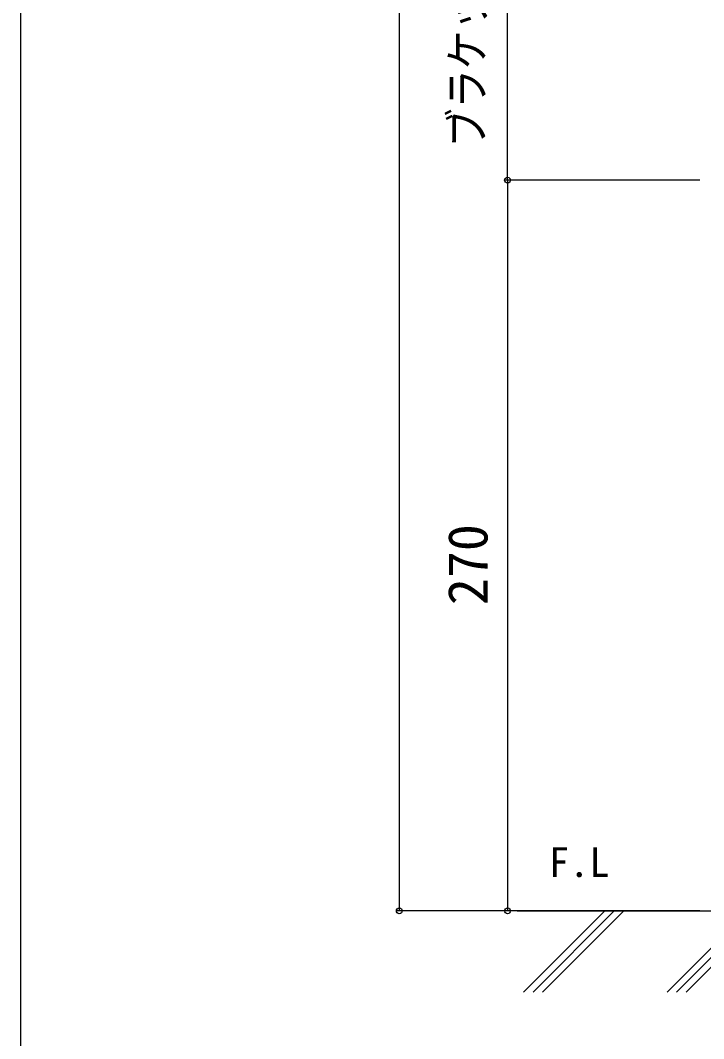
# Model space of a CAD drawing. Units: millimetres, scale not verified. Extents: x -875 to 875, y -1304 to 1298.
# Drawn here: x -875 to -622.5, y -187.6 to 188.6 of the extents above; entities that cross this region are included whole.
import ezdxf
from ezdxf.enums import TextEntityAlignment as Align

# ---------------------------------------------------------------- set-up
doc = ezdxf.new("R2010")
doc.units = ezdxf.units.MM
doc.header["$LTSCALE"] = 6
for name, color, linetype in [('0-2_USER1', 3, 'Continuous'), ('0-8_YKK_D', 6, 'Continuous'), ('0-9_YKK_ZWAK', 7, 'Continuous'), ('0-A_YSS_K', 3, 'Continuous')]:
    doc.layers.add(name, color=color, linetype=linetype)
doc.styles.add('ＭＳ ゴシック', font='')
doc.styles.get('ＭＳ ゴシック').set_extended_font_data('MS Gothic')

msp = doc.modelspace()

# ---------------------------------------------------------------- linework, layer by layer
at = {"layer": '0-8_YKK_D'}
for p, q in [((-735, 859.6), (-735, -140.4)), ((-695, 129.6), (-695, 419.6)), ((-624, 129.6), (-696, 129.6)), ((-624, 129.6), (-696, 129.6)), ((-695, 129.6), (-695, -140.4)), ((-624, -140.4), (-736, -140.4)), ((-624, -140.4), (-696, -140.4))]:
    msp.add_line(p, q, dxfattribs=at)
for centre in [(-695, 129.6), (-695, 129.6), (-735, -140.4), (-695, -140.4)]:
    msp.add_circle(centre, 1.075, dxfattribs=at)
at = {"layer": '0-9_YKK_ZWAK'}
msp.add_line((-875, 1245.6), (-875, -1304.4), dxfattribs=at)
at = {"layer": '0-A_YSS_K'}
for p, q in [((-691.5, -140.4), (-471.5, -140.4)), ((-689.107, -170.4), (-659.107, -140.4)), ((-685.571, -170.4), (-655.571, -140.4)), ((-682.036, -170.4), (-652.036, -140.4)), ((-636.074, -170.4), (-606.074, -140.4)), ((-632.538, -170.4), (-602.538, -140.4)), ((-629.003, -170.4), (-599.003, -140.4))]:
    msp.add_line(p, q, dxfattribs=at)

# ---------------------------------------------------------------- texts
at = {"layer": '0-2_USER1', "style": 'ＭＳ ゴシック'}
msp.add_text('F.L', height=11, dxfattribs=at).set_placement((-679.736, -131.18), align=Align.BOTTOM_LEFT)
at = {"layer": '0-8_YKK_D', "style": 'ＭＳ ゴシック', "width": 0.85}
msp.add_text('ブラケットピッチ：（H－240）／2', height=12.46, rotation=90, dxfattribs=at).set_placement((-700.028, 141.635), align=Align.BOTTOM_LEFT)
at = {"layer": '0-8_YKK_D', "style": 'ＭＳ ゴシック'}
msp.add_text('270', height=14.66, rotation=90, dxfattribs=at).set_placement((-698, -27.445), align=Align.BOTTOM_LEFT)

doc.saveas('drawing.dxf')
